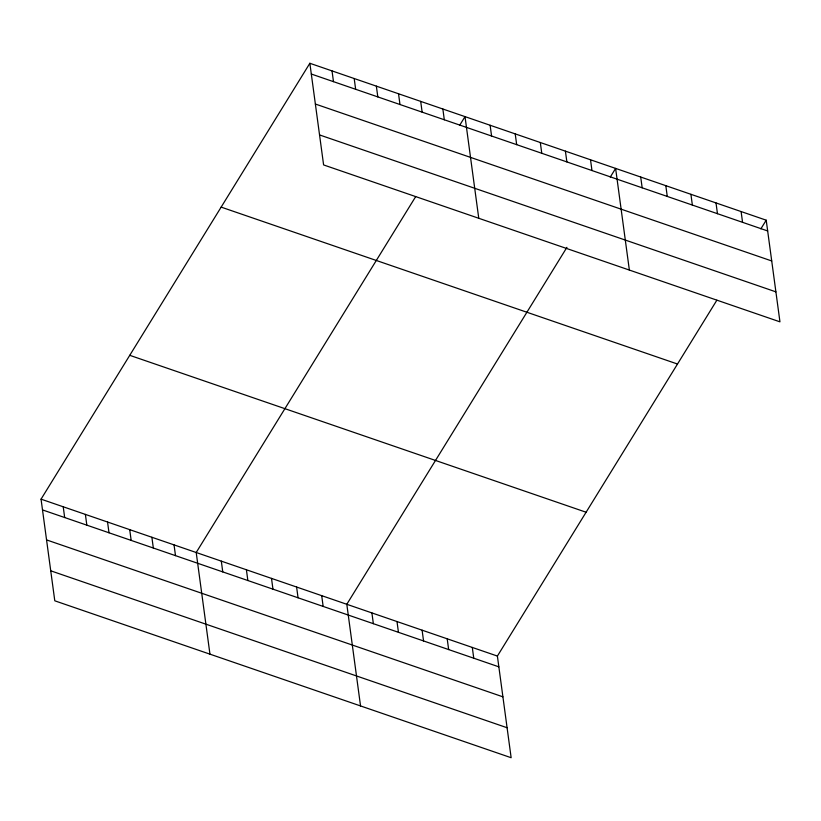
<?xml version="1.0" encoding="UTF-8"?>
<svg xmlns="http://www.w3.org/2000/svg" width="821" height="821" viewBox="0 0 821 821"><rect width="100%" height="100%" fill="white"/><g stroke="black" fill="none" stroke-linecap="round" stroke-linejoin="round"><path stroke-width="1.23" d="M716.846 300.229L497.393 656.071L511.144 757.721L54.791 600.808L41.05 499.158L309.856 63.279L766.209 220.192L779.95 321.842L323.607 164.929L309.856 63.279M415.662 196.66L196.209 552.502L209.95 654.152M459.678 125.285L465.014 116.633L478.766 218.283M566.921 247.357L346.801 604.287L360.542 705.937M610.28 177.069L615.617 168.418L629.358 270.068M760.872 228.843L766.209 220.192M311.313 74.034L767.666 230.958M315.367 104.031L771.719 260.955M319.554 134.931L775.896 291.855M221.157 207.118L677.499 364.031M129.759 355.319L586.102 512.232M41.05 499.158L497.393 656.071M42.507 509.913L498.85 666.837M46.561 539.91L502.904 696.824M50.738 570.811L507.08 727.734M741.106 211.561L742.564 222.327M716.004 202.931L717.462 213.696M690.913 194.3L692.36 205.065M665.81 185.669L667.268 196.435M640.708 177.038L642.166 187.804M590.515 159.787L591.972 170.542M565.412 151.156L566.87 161.911M540.31 142.526L541.768 153.281M515.219 133.895L516.676 144.65M490.116 125.264L491.574 136.019M442.858 109.008L444.305 119.774M420.691 101.383L422.138 112.149M398.524 93.768L399.981 104.524M472.301 647.441L473.748 658.206M376.357 86.143L377.814 96.909M447.199 638.81L448.656 649.575M354.19 78.518L355.647 89.284M422.097 630.179L423.554 640.944M332.023 70.893L333.48 81.659M396.995 621.548L398.452 632.314M371.903 612.918L373.36 623.683M321.699 595.656L323.156 606.421M296.607 587.025L298.054 597.791M271.505 578.395L272.962 589.16M246.403 569.764L247.86 580.529M221.311 561.133L222.758 571.898M174.042 544.887L175.499 555.643M151.875 537.262L153.332 548.028M129.708 529.637L131.165 540.403M107.551 522.023L108.998 532.778M85.384 514.398L86.831 525.163M63.217 506.773L64.674 517.538"/></g></svg>
